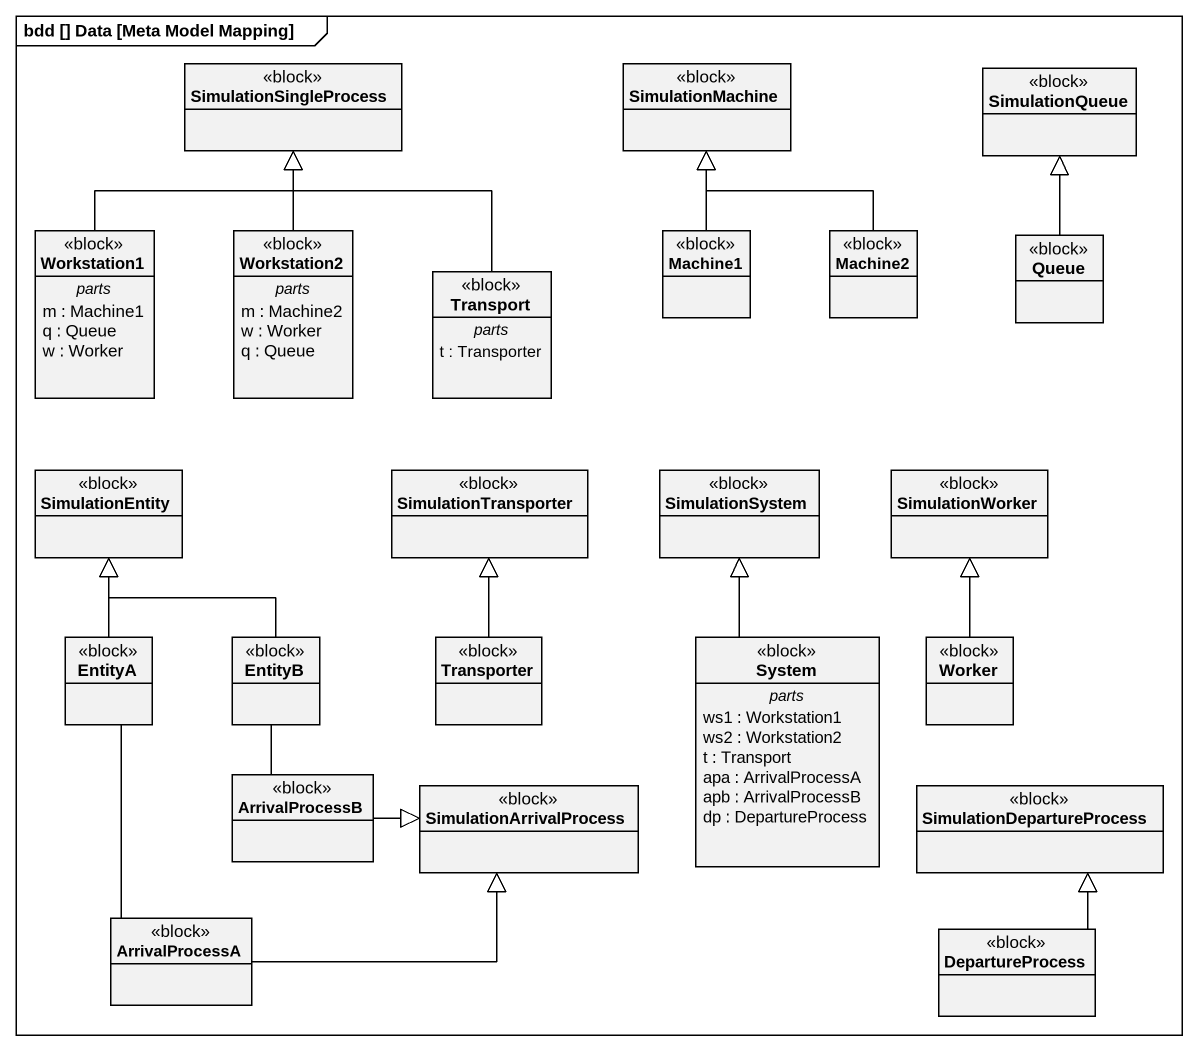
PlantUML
@startuml
mainframe bdd [] Data [Meta Model Mapping]
hide circle
hide empty members
class SimulationSingleProcess <<block>>
class SimulationMachine <<block>>
class SimulationQueue <<block>>
class Workstation1 <<block>> {
  -- parts --
  m : Machine1
  q : Queue
  w : Worker
}
class Workstation2 <<block>> {
  -- parts --
  m : Machine2
  w : Worker
  q : Queue
}
class Machine1 <<block>>
class Machine2 <<block>>
class "Queue" as Queue_ <<block>>
class Transport <<block>> {
  -- parts --
  t : Transporter
}
class SimulationEntity <<block>>
class SimulationTransporter <<block>>
class SimulationSystem <<block>>
class SimulationWorker <<block>>
class EntityA <<block>>
class EntityB <<block>>
class Transporter <<block>>
class System <<block>> {
  -- parts --
  ws1 : Workstation1
  ws2 : Workstation2
  t : Transport
  apa : ArrivalProcessA
  apb : ArrivalProcessB
  dp : DepartureProcess
}
class Worker <<block>>
class ArrivalProcessB <<block>>
class SimulationArrivalProcess <<block>>
class SimulationDepartureProcess <<block>>
class ArrivalProcessA <<block>>
class DepartureProcess <<block>>
Workstation1 -up-|> SimulationSingleProcess
Workstation2 -up-|> SimulationSingleProcess
Machine1 -up-|> SimulationMachine
Machine2 -up-|> SimulationMachine
Queue_ -up-|> SimulationQueue
Transport -up-|> SimulationSingleProcess
EntityA -up-|> SimulationEntity
EntityB -up-|> SimulationEntity
Transporter -up-|> SimulationTransporter
System -up-|> SimulationSystem
Worker -up-|> SimulationWorker
ArrivalProcessB -up- EntityB
ArrivalProcessB -right-|> SimulationArrivalProcess
ArrivalProcessA -up- EntityA
ArrivalProcessA -right-|> SimulationArrivalProcess
DepartureProcess -up-|> SimulationDepartureProcess
@enduml
